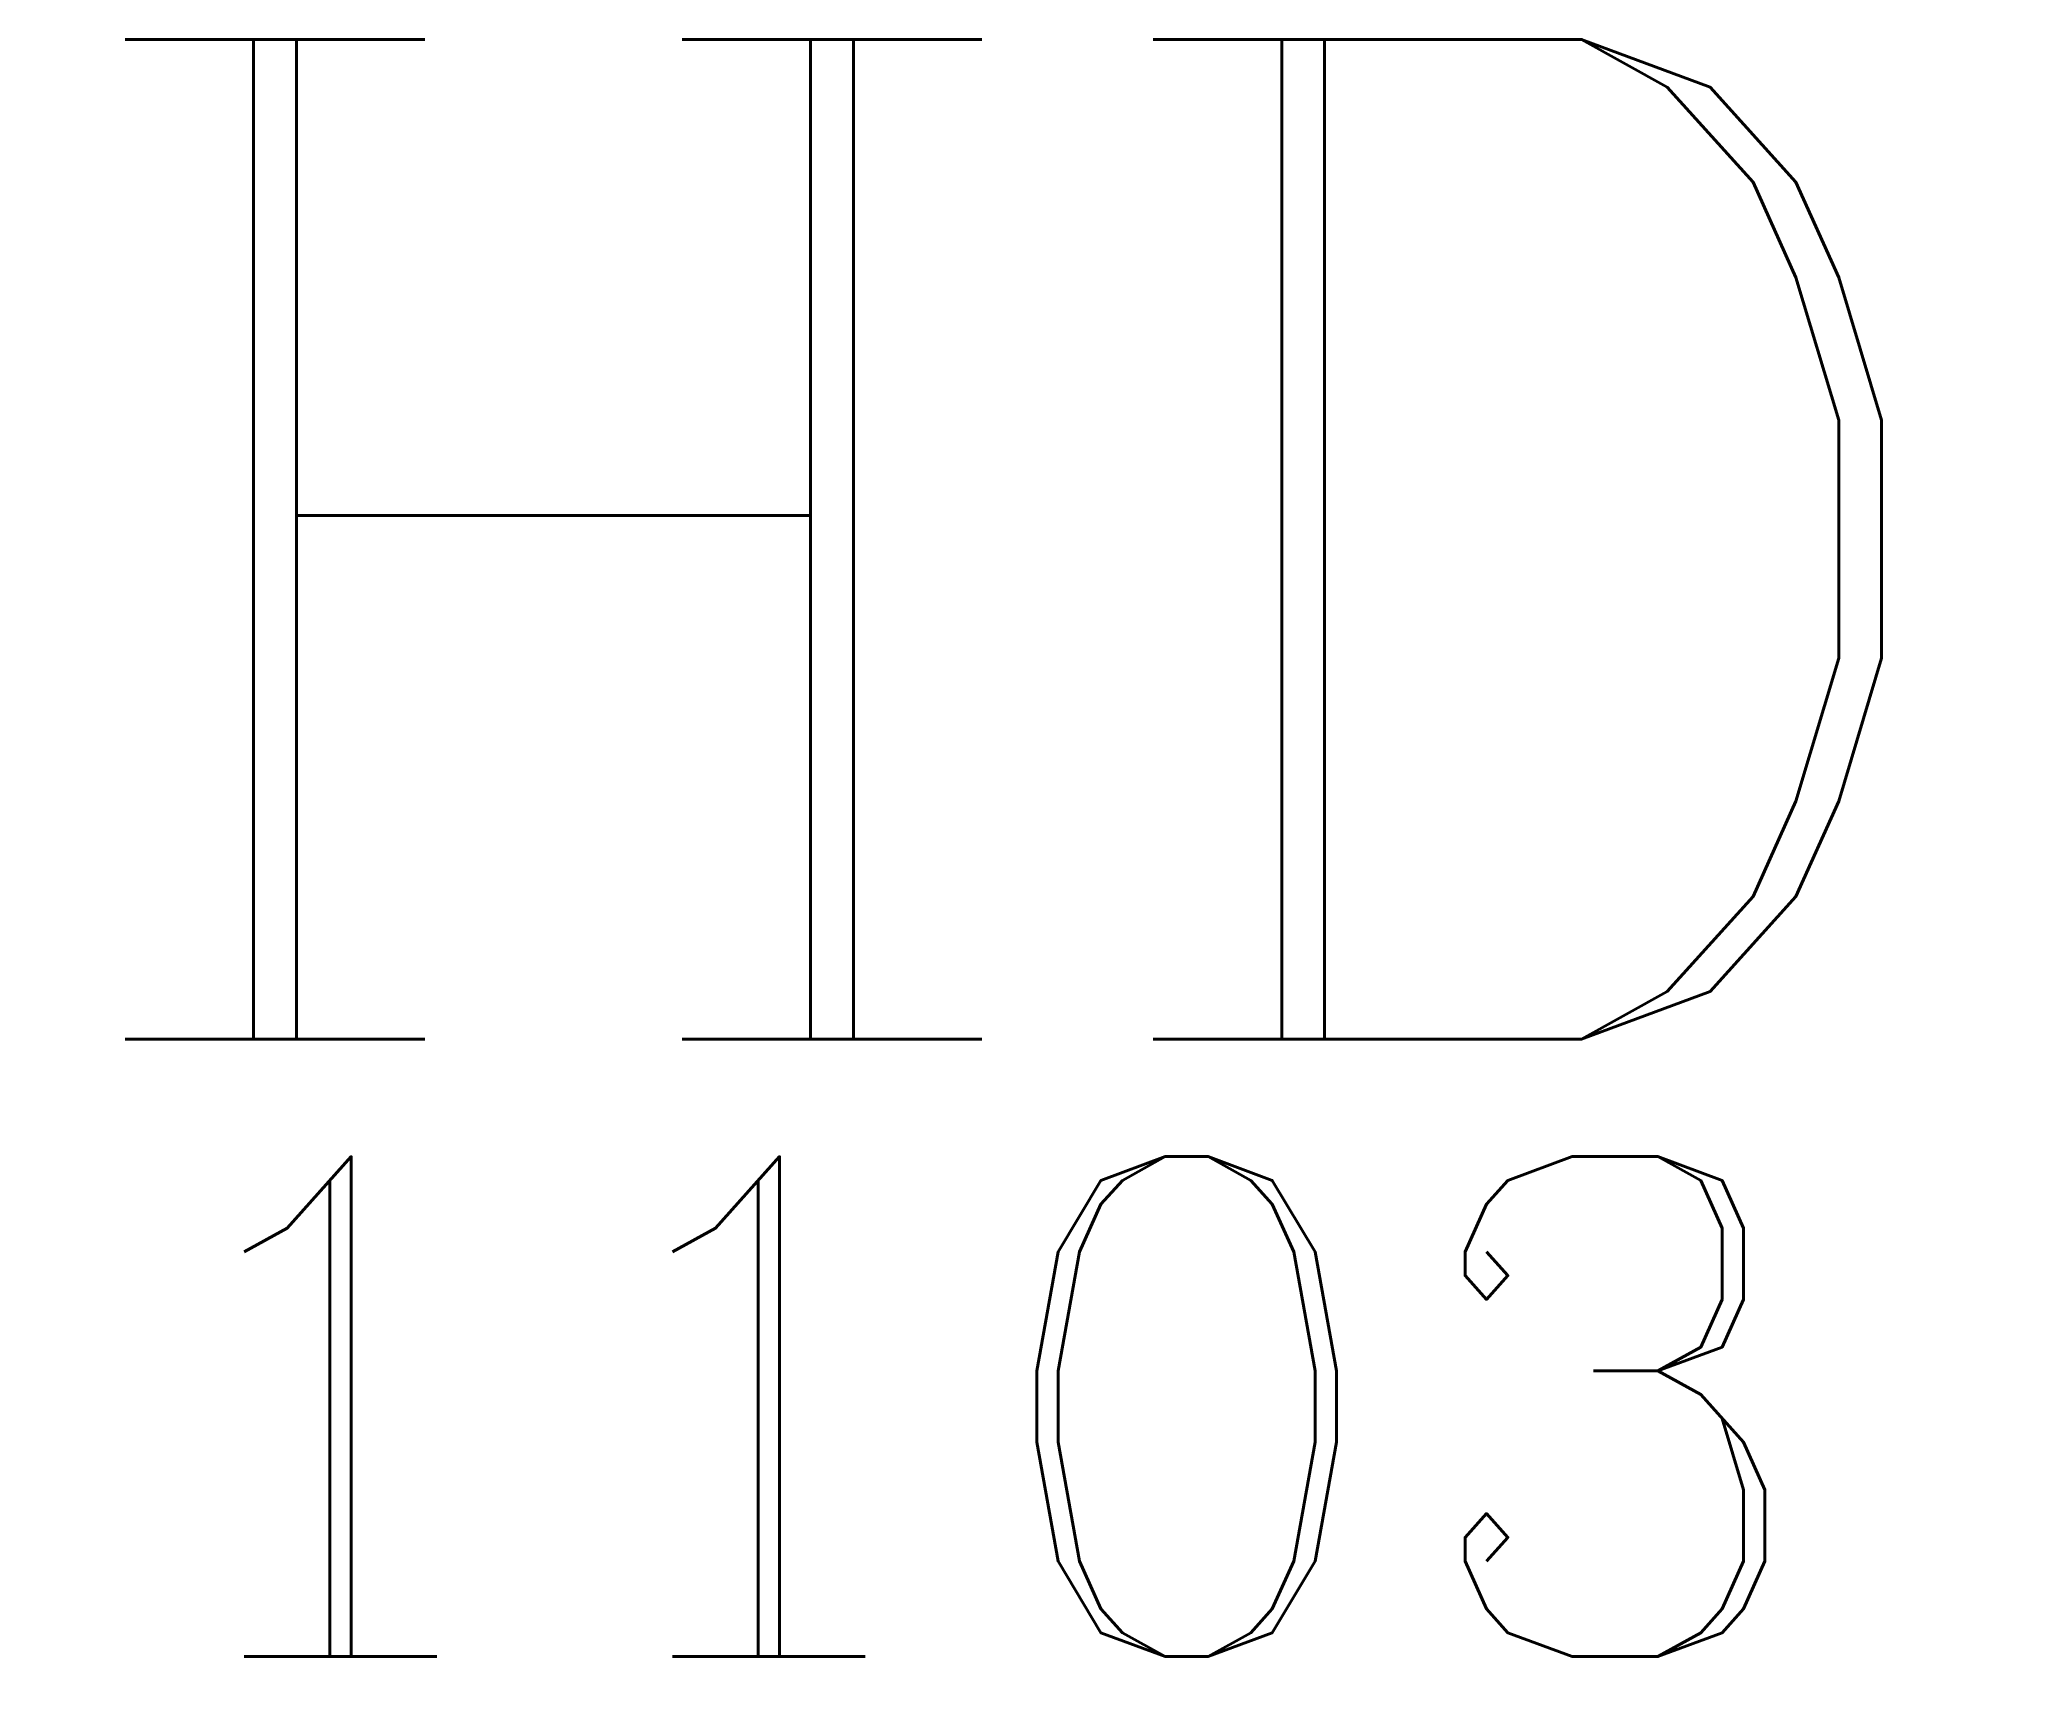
# Model space of a CAD drawing. Header units: inches. Extents: x -19 to 21.2, y -10.3 to 23.
import ezdxf

# ---------------------------------------------------------------- set-up
doc = ezdxf.new("R2010")
doc.units = ezdxf.units.IN
doc.header["$LTSCALE"] = 48
doc.header["$MEASUREMENT"] = 0
doc.styles.add('FSL12-1', font='complex.shx')

msp = doc.modelspace()

# ---------------------------------------------------------------- wipeouts: each hides what was drawn before it
msp.add_wipeout([(-19.041, 22.984), (21.207, 22.984), (21.207, -10.28), (-19.041, -10.28)])

# ---------------------------------------------------------------- next in the draw order: texts
at = {"linetype": 'Continuous', "style": 'FSL12-1'}
for s, insert, char_height, width, attachment_point in [('HD', (-19.041, 22.984), 20.4, 142.8, 1), ('HD', (-19.041, 22.984), 20.4, 142.8, 1), ('1103', (0, -4.913), 10.2, 90.84375, 5)]:
    msp.add_mtext(s, dxfattribs=dict(at, insert=insert, char_height=char_height, width=width, attachment_point=attachment_point))

doc.saveas('drawing.dxf')
